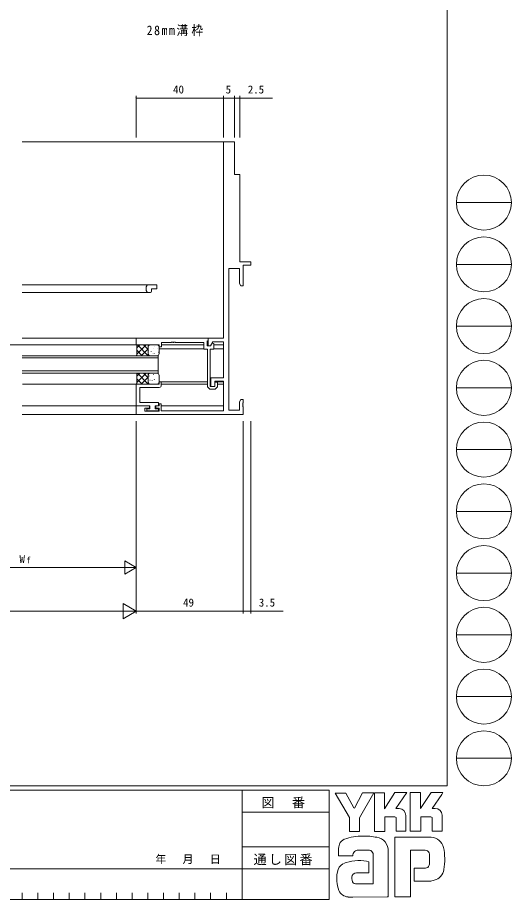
# Model space of a CAD drawing. Units: millimetres, scale not verified. Extents: x -594 to 539, y -420 to 386.
# Drawn here: x 313.1 to 539.5, y -420 to -16.2 of the extents above; entities that cross this region are included whole.
import ezdxf
from ezdxf.enums import TextEntityAlignment as Align

# ---------------------------------------------------------------- set-up
doc = ezdxf.new("R2010")
doc.units = ezdxf.units.MM
doc.header["$LTSCALE"] = 2
for name, color, linetype, lineweight in [('0-1_USER1', 7, 'Continuous', 9), ('0-3_YKK_11', 7, 'Continuous', 9), ('0-4_YKK_12', 2, 'Continuous', 9), ('0-6_YKK_13', 4, 'Continuous', 9), ('0-7_YKK_D', 6, 'Continuous', 9)]:
    doc.layers.add(name, color=color, linetype=linetype, lineweight=lineweight)
doc.layers.add('0-2_YKK_ZWAK', color=7, linetype='Continuous')
doc.styles.add('ＭＳ ゴシック', font='')
doc.styles.get('ＭＳ ゴシック').set_extended_font_data('MS Gothic')

msp = doc.modelspace()

# ---------------------------------------------------------------- linework, layer by layer
at = {"layer": '0-1_USER1'}
for p, q in [((510, 382), (510, -368)), ((514.252, -100.88), (539.452, -100.88)), ((514.252, -129.16), (539.452, -129.16)), ((514.252, -157.44), (539.452, -157.44)), ((514.252, -185.72), (539.452, -185.72)), ((514.252, -214), (539.452, -214)), ((514.252, -242.28), (539.452, -242.28)), ((514.252, -270.56), (539.452, -270.56)), ((514.252, -298.84), (539.452, -298.84)), ((514.252, -327.12), (539.452, -327.12)), ((514.252, -355.4), (539.452, -355.4)), ((510, -368), (-590, -368)), ((456, -370), (-590, -370)), ((416, -370), (416, -420)), ((456, -370), (456, -420)), ((458.624, -371.294), (463.644, -371.294)), ((465.188, -382.569), (458.624, -371.294)), ((471.194, -371.14), (467.544, -378.245)), ((476.657, -388.902), (476.657, -371.178)), ((493.106, -371.024), (497.778, -371.024)), ((493.106, -388.748), (493.106, -371.024)), ((502.682, -371.024), (508.088, -371.024)), ((508.088, -371.024), (507.548, -371.951)), ((507.548, -371.951), (503.088, -378.322)), ((487.97, -378.438), (486.486, -378.438)), ((504.572, -378.322), (503.088, -378.322)), ((416, -380), (456, -380)), ((485.963, -382.26), (481.406, -382.26)), ((491.06, -381.527), (491.06, -388.786)), ((497.971, -382.222), (497.971, -388.748)), ((502.528, -382.222), (497.971, -382.222)), ((503.146, -382.453), (502.528, -382.222)), ((503.146, -388.709), (503.146, -382.453)), ((507.663, -381.527), (507.663, -388.709)), ((502.605, -391.566), (486.04, -391.566)), ((486.04, -391.566), (486.04, -418.866)), ((497.971, -388.748), (493.106, -388.748)), ((503.146, -388.637), (503.218, -388.709)), ((507.663, -388.709), (503.146, -388.709)), ((416, -395.999), (456, -395.999)), ((460.169, -400.1), (460.169, -397.344)), ((474.494, -397.436), (469.212, -397.536)), ((476.039, -412.958), (476.039, -399.057)), ((483.028, -397.976), (483.028, -418.828)), ((493.222, -397.513), (499.863, -397.513)), ((493.222, -418.866), (493.222, -397.513)), ((501.962, -399.652), (501.987, -403.415)), ((466.81, -400.1), (460.169, -400.1)), ((272, -406), (416, -406)), ((456, -405.999), (416, -405.999)), ((494.96, -405.699), (494.96, -411.607)), ((500.018, -405.699), (494.96, -405.699)), ((474.108, -407.9), (468.402, -407.907)), ((494.96, -411.607), (502.566, -411.607)), ((502.566, -411.607), (504.111, -411.259)), ((468.007, -412.958), (476.039, -412.958)), ((475.421, -412.958), (475.923, -412.958)), ((476.039, -412.957), (476.04, -412.958)), ((315.2, -417), (315.2, -420)), ((322.4, -417), (322.4, -420)), ((329.6, -417), (329.6, -420)), ((336.8, -417), (336.8, -420)), ((344, -417), (344, -420)), ((351.2, -417), (351.2, -420)), ((358.4, -417), (358.4, -420)), ((365.6, -417), (365.6, -420)), ((372.8, -417), (372.8, -420)), ((380, -417), (380, -420)), ((387.2, -417), (387.2, -420)), ((394.4, -417), (394.4, -420)), ((401.6, -417), (401.6, -420)), ((408.8, -417), (408.8, -420)), ((466.81, -418.944), (464.686, -418.944)), ((482.564, -418.905), (466.81, -418.944)), ((483.028, -418.828), (482.564, -418.905)), ((-590, -420), (456, -420))]:
    msp.add_line(p, q, dxfattribs=at)
for points in [[(463.644, -371.294), (467.235, -378.013), (467.544, -378.245)], [(471.194, -371.14), (476.374, -371.14), (469.899, -382.608)], [(476.657, -371.178), (481.252, -371.178), (481.252, -378.462), (486.078, -371.101)], [(486.078, -371.101), (491.543, -371.101), (486.486, -378.438)], [(497.778, -371.024), (497.778, -378.441), (502.682, -371.024)], [(469.899, -382.608), (469.899, -388.941), (465.188, -388.941), (465.188, -382.569)], [(481.406, -382.26), (481.406, -388.902), (476.657, -388.902)], [(491.06, -388.786), (486.58, -388.786), (486.58, -382.492), (485.963, -382.26)], [(473.104, -402.533), (474.108, -402.764), (474.108, -407.9)], [(486.04, -418.866), (492.102, -418.866), (493.222, -418.866)]]:
    msp.add_lwpolyline(points, dxfattribs=at)
for centre in [(526.852, -100.88), (526.852, -129.16), (526.852, -157.44), (526.852, -185.72), (526.852, -214), (526.852, -242.28), (526.852, -270.56), (526.852, -298.84), (526.852, -327.12), (526.852, -355.4)]:
    msp.add_circle(centre, 12.6, dxfattribs=at)
for centre, radius, start, end in [((487.97, -381.527), 3.089, 0.00165, 89.99603), ((504.572, -381.411), 3.089, 0.00165, 89.99603), ((471.317, -416.287), 25.257, 89.89165, 109.30847), ((472.059, -420.662), 29.64, 78.78009, 91.46938), ((476.758, -397.852), 6.355, 40.66422, 80.31693), ((502.388, -397.772), 6.202, 14.44571, 87.08746), ((467.37, -397.379), 7.196, 158.41083, 179.71774), ((464.009, -395.793), 3.491, 109.02126, 161.51263), ((476.441, -397.836), 6.588, 358.78058, 38.76563), ((469.822, -400.01), 3.013, 138.46381, 181.71359), ((469.021, -399.958), 2.43, 85.50551, 126.78038), ((473.794, -399.649), 2.321, 14.75519, 72.44994), ((500.093, -399.256), 1.756, 16.43123, 96.91661), ((496.759, -400.297), 5.248, 4.93422, 17.03551), ((479.094, -401.696), 29.8, 350.99026, 10.67624), ((465.181, -408.468), 5.583, 121.8271, 169.08475), ((469.601, -421.22), 19.013, 79.38097, 112.05824), ((496.728, -402.916), 5.281, 343.6902, 354.75362), ((475.213, -410.564), 15.832, 168.76372, 199.80078), ((500.019, -403.834), 1.865, 269.95467, 342.90144), ((502.479, -405.35), 6.13, 285.4429, 349.90448), ((469.689, -410.469), 3.384, 171.08202, 216.71922), ((468.414, -409.97), 2.064, 90.33952, 178.03638), ((468.357, -410.807), 2.18, 230.97279, 260.7549), ((465.2, -413.489), 5.461, 207.31435, 263.59464)]:
    msp.add_arc(centre, radius, start, end, dxfattribs=at)
at = {"layer": '0-3_YKK_11'}
for p, q in [((367.5, -194), (367.5, -184)), ((367.5, -184), (378, -184)), ((369.13, -185.5), (369.13, -192.5)), ((378, -185.5), (369.13, -185.5)), ((378, -183), (379, -183)), ((378, -184), (378, -183)), ((379, -183), (379, -184.5)), ((369.13, -192.5), (377.7, -192.5)), ((377.7, -192.5), (377.7, -194)), ((373.8, -194), (367.5, -194)), ((372.3, -195.3), (373.8, -195.3)), ((372.3, -196.3), (372.3, -195.3)), ((374.042, -196.3), (372.3, -196.3)), ((373.8, -195.3), (373.8, -194)), ((374.225, -196.18), (374.042, -196.3)), ((374.775, -196.18), (374.225, -196.18)), ((374.958, -196.3), (374.775, -196.18)), ((375.042, -196.3), (374.958, -196.3)), ((375.225, -196.18), (375.042, -196.3)), ((375.775, -196.18), (375.225, -196.18)), ((375.958, -196.3), (375.775, -196.18)), ((377.7, -196.3), (375.958, -196.3)), ((376.2, -194), (376.2, -195.3)), ((377.7, -194), (376.2, -194)), ((376.2, -195.3), (377.7, -195.3)), ((377.7, -195.3), (377.7, -196.3))]:
    msp.add_line(p, q, dxfattribs=at)
for points in [[(407.5, -72.999), (407.5, -162.999), (400.5, -162.999), (400.5, -166.499), (401.5, -166.499), (402.58, -164.629), (407.5, -164.629), (407.5, -181.099), (401.7, -181.099), (401.7, -185.099), (403.5, -185.099), (403.5, -182.599), (407.5, -182.599), (407.5, -196.199), (379, -196.199), (379, -192.999), (378, -192.999), (378, -193.999), (376.5, -193.999), (376.5, -194.999), (378, -194.999), (378, -196.369), (371.5, -196.369), (371.5, -194.999), (373.5, -194.999), (373.5, -193.999), (367.5, -193.999), (367.5, -197.999), (416.5, -197.999), (416.5, -194.457), (416.38, -194.274), (416.38, -193.724), (416.5, -193.541), (416.5, -193.457), (416.38, -193.274), (416.38, -192.724), (416.5, -192.541), (416.5, -190.999), (415.5, -190.999), (414.87, -192.09)], [(414.87, -192.09), (414.87, -195.999), (410, -195.999), (410, -130.999), (414.87, -130.999), (414.87, -137.908), (415.5, -138.999), (416.5, -138.999), (416.5, -129.499), (420, -129.499), (420, -127.999), (415, -127.999), (415, -87.999), (412.5, -87.999), (412.5, -72.999), (407.5, -72.999)]]:
    msp.add_lwpolyline(points, dxfattribs=at)
msp.add_lwpolyline([(400.502, -163.001), (367.502, -163.001), (367.502, -166.001), (378.002, -166.001), (378.002, -167.001), (379.002, -167.001), (379.002, -164.932), (383.543, -164.932), (383.727, -164.811), (384.276, -164.811), (384.46, -164.932), (384.543, -164.932), (384.727, -164.811), (385.277, -164.811), (385.46, -164.932), (398.501, -164.932), (398.501, -168.001), (400.201, -168.001), (400.201, -185.301), (401.202, -186.301), (403.702, -186.301), (404.701, -185.301), (404.701, -183.101), (403.502, -183.101), (403.502, -185.101), (401.402, -185.101), (401.402, -168.001), (403.002, -168.001), (403.002, -165.386), (402.26, -165.187), (401.502, -166.502), (400.002, -166.502), (400.002, -164.29), (400.502, -164.002)], close=True, dxfattribs=at)
msp.add_arc((378, -184.5), 1, 270, 359.99998, dxfattribs=at)
at = {"layer": '0-4_YKK_12'}
for p, q in [((407.78, -72.999), (315.25, -72.999)), ((377, -138.599), (315.25, -138.599)), ((374.5, -140.599), (374.5, -141.499)), ((377, -140.299), (374.8, -140.299)), ((377, -140.299), (377, -138.599)), ((374.004, -141.999), (315.25, -141.999)), ((367.501, -162.999), (315.25, -162.999)), ((367.806, -165.999), (264.598, -166.002)), ((378.004, -167.803), (398.602, -167.803)), ((379.002, -166.003), (398.501, -166.003)), ((400.002, -166.003), (400.5, -166.003)), ((402.984, -167.803), (407.502, -167.803)), ((403.002, -166.003), (407.502, -166.003)), ((377.509, -170.99), (315.25, -170.99)), ((377.509, -171.99), (315.25, -171.99)), ((377.509, -178.99), (377.509, -170.99)), ((377.509, -177.99), (315.25, -177.99)), ((377.509, -178.99), (315.25, -178.99)), ((315.426, -183.996), (367.846, -183.996)), ((378.7, -182.999), (400.2, -182.999)), ((379, -183.997), (400.2, -183.997)), ((401.4, -182.999), (401.7, -182.999)), ((401.4, -183.997), (401.7, -183.997)), ((403.5, -182.999), (407.5, -182.999)), ((404.7, -183.997), (407.5, -183.997)), ((367.342, -193.999), (315.25, -193.999)), ((379, -193.999), (407.5, -194)), ((415, -197.999), (315.25, -197.999))]:
    msp.add_line(p, q, dxfattribs=at)
for centre, radius, start, end in [((375, -140.299), 3, 148.76706, 211.23293), ((372.691, -138.899), 0.3, 90, 148.76706), ((374.8, -140.599), 0.3, 90, 180), ((372.691, -141.699), 0.3, 211.23293, 270), ((374, -141.499), 0.5, 270, 0)]:
    msp.add_arc(centre, radius, start, end, dxfattribs=at)
at = {"layer": '0-6_YKK_13'}
for p, q in [((367.504, -166.001), (373, -166.001)), ((367.504, -166.002), (367.704, -166.202)), ((369.147, -166.002), (367.704, -167.445)), ((371.976, -166.002), (367.704, -170.273)), ((367.704, -166.202), (367.704, -170.802)), ((370.176, -171.002), (367.704, -168.53)), ((373, -170.998), (368.004, -166.002)), ((373, -167.805), (369.804, -171.002)), ((373, -168.169), (370.833, -166.002)), ((373, -171.003), (373, -166.001)), ((373.004, -170.003), (373.004, -167.003)), ((373.208, -168.494), (373.235, -168.452)), ((374.004, -166.003), (377.004, -166.003)), ((374.401, -169.044), (374.4, -168.944)), ((375.237, -167.878), (375.264, -167.836)), ((375.861, -166.62), (375.863, -166.61)), ((377.366, -167.551), (377.393, -167.509)), ((377.753, -169.493), (377.78, -169.451)), ((378.004, -167.003), (378.004, -170.003)), ((367.504, -171.002), (367.704, -170.802)), ((367.847, -171.002), (367.676, -170.83)), ((373, -170.634), (372.643, -170.991)), ((373.595, -170.436), (373.622, -170.394)), ((377.004, -171.003), (374.004, -171.003)), ((375.105, -169.842), (375.107, -169.832)), ((375.724, -170.11), (375.751, -170.067)), ((377.732, -170.369), (377.734, -170.359)), ((367.504, -179.003), (367.704, -179.203)), ((371.978, -179.003), (367.702, -183.274)), ((367.704, -179.203), (367.702, -183.803)), ((370.174, -184.004), (367.703, -181.531)), ((369.147, -179.003), (367.704, -180.446)), ((372.997, -184), (368.004, -179.003)), ((373, -180.808), (369.802, -184.004)), ((373, -181.174), (370.833, -179.004)), ((373, -179), (373, -184.001)), ((373.004, -180.003), (373.004, -183.003)), ((373.417, -180.304), (373.444, -180.262)), ((377.004, -179.003), (374.004, -179.003)), ((374.68, -179.132), (374.679, -179.032)), ((375.446, -179.688), (375.473, -179.646)), ((376.085, -179.111), (376.088, -179.102)), ((377.575, -179.362), (377.602, -179.32)), ((377.962, -181.304), (377.989, -181.262)), ((378.004, -183.003), (378.004, -180.003)), ((367.502, -184.003), (367.702, -183.803)), ((367.504, -184.001), (372.997, -184)), ((367.845, -184.003), (367.674, -183.831)), ((373, -183.635), (372.635, -184)), ((373.804, -182.246), (373.831, -182.204)), ((374.004, -184.003), (377.004, -184.003)), ((374.725, -182.357), (374.724, -182.257)), ((375.409, -181.993), (375.412, -181.983)), ((375.933, -181.92), (375.96, -181.878)), ((376.32, -183.862), (376.347, -183.82)), ((377.956, -182.861), (377.959, -182.851)), ((377.992, -182.31), (377.99, -182.21))]:
    msp.add_line(p, q, dxfattribs=at)
for centre, start, end in [((374.004, -167.003), 90, 180), ((377.004, -167.003), 0, 90), ((374.004, -170.003), 180, 270), ((377.004, -170.003), 269.99998, 359.99998), ((374.004, -180.003), 90, 180), ((377.004, -180.003), 0, 90), ((374.004, -183.003), 180, 270), ((377.004, -183.003), 269.99998, 359.99998)]:
    msp.add_arc(centre, 1, start, end, dxfattribs=at)
at = {"layer": '0-7_YKK_D'}
for p, q in [((367.48, -70.999), (367.48, -51.999)), ((407.48, -70.999), (407.48, -51.999)), ((407.48, -70.999), (407.48, -51.999)), ((412.48, -70.999), (412.48, -51.999)), ((412.48, -70.999), (412.48, -51.999)), ((414.98, -70.999), (414.98, -51.999)), ((367.48, -52.999), (407.48, -52.999)), ((414.98, -52.999), (429.88, -52.999)), ((367.5, -200.999), (367.5, -289)), ((416.5, -200.999), (416.5, -289)), ((416.5, -200.999), (416.5, -289)), ((420, -200.999), (420, -289)), ((367.5, -250), (367.5, -269)), ((367.5, -250), (367.5, -289)), ((367.5, -268), (362.304, -265)), ((362.304, -265), (362.304, -271)), ((271.003, -268), (361.5, -268)), ((367.5, -268), (357.108, -268)), ((367.5, -268), (362.304, -271)), ((367.5, -288), (361.438, -284.5)), ((361.438, -284.5), (361.438, -291.5)), ((124.5, -288), (360.5, -288)), ((367.5, -288), (355.376, -288)), ((367.5, -288), (361.438, -291.5)), ((367.5, -288), (416.5, -288))]:
    msp.add_line(p, q, dxfattribs=at)
for points in [[(407.48, -52.999), (412.48, -52.999), (414.98, -52.999)], [(416.5, -288), (420, -288), (434.9, -288)]]:
    msp.add_lwpolyline(points, dxfattribs=at)
for centre, start, end in [((367.48, -52.999), 0, 180), ((367.48, -52.999), 180, 0), ((407.48, -52.999), 0, 180), ((407.48, -52.999), 0, 180), ((407.48, -52.999), 180, 0), ((407.48, -52.999), 180, 0), ((412.48, -52.999), 0, 180), ((412.48, -52.999), 0, 180), ((412.48, -52.999), 180, 0), ((412.48, -52.999), 180, 0), ((414.98, -52.999), 0, 180), ((414.98, -52.999), 180, 0), ((416.5, -288), 0, 180), ((416.5, -288), 0, 180), ((416.5, -288), 180, 0), ((416.5, -288), 180, 0), ((420, -288), 0, 180), ((420, -288), 180, 0)]:
    msp.add_arc(centre, 0.106, start, end, dxfattribs=at)

# ---------------------------------------------------------------- texts
at = {"layer": '0-1_USER1', "color": 4, "style": 'ＭＳ ゴシック'}
msp.add_text('年   月   日', height=3.666, dxfattribs=at).set_placement((376.252, -404.527), align=Align.BOTTOM_LEFT)
at = {"layer": '0-1_USER1', "char_height": 4.399, "attachment_point": 7, "style": 'ＭＳ ゴシック'}
for s, insert in [('\\T1.17;図\u3000番', (424.854, -378.374)), ('\\T1.17;通し図番', (421.255, -404.406))]:
    msp.add_mtext(s, dxfattribs=dict(at, insert=insert))
at = {"layer": '0-2_YKK_ZWAK', "insert": (372.26, -24.657), "char_height": 4.399, "attachment_point": 7, "style": 'ＭＳ ゴシック'}
msp.add_mtext('\\T1.27;\\W0.9;28mm溝枠', dxfattribs=at)
at = {"layer": '0-7_YKK_D', "color": 4, "style": 'ＭＳ ゴシック'}
for s, height, p in [('40', 3.666, (384.385, -51.999)), ('5', 3.666, (408.469, -51.999)), ('2.5', 3.666, (418.638, -51.999)), ('W', 3.666, (313.967, -267)), ('f', 2.933, (317.086, -267)), ('49', 3.666, (388.967, -287)), ('3.5', 3.666, (423.671, -287))]:
    msp.add_text(s, height=height, dxfattribs=at).set_placement(p, align=Align.BOTTOM_LEFT)

doc.saveas('drawing.dxf')
